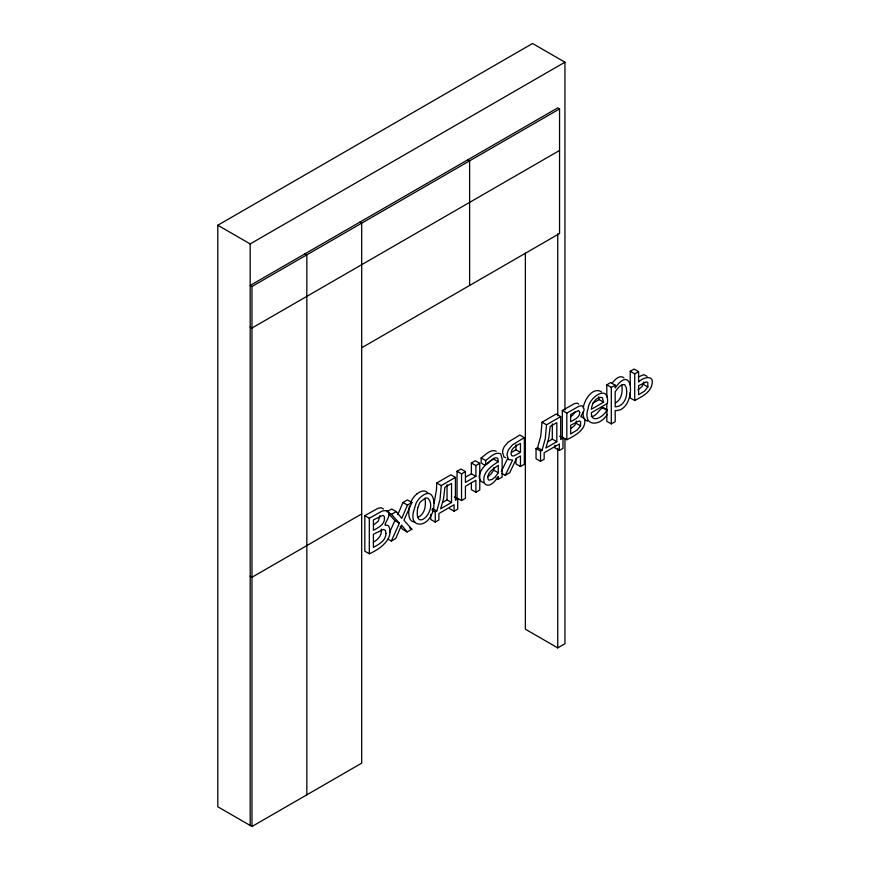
<?xml version="1.0" encoding="UTF-8"?>
<svg xmlns="http://www.w3.org/2000/svg" width="870" height="870" viewBox="0 0 870 870"><rect width="100%" height="100%" fill="white"/><g stroke="black" fill="none" stroke-linecap="round" stroke-linejoin="round"><path stroke-width="1.3" d="M449.605 508.635L454.096 511.223L457.718 509.135L457.718 498.923L455.423 500.25L455.423 477.402L450.921 474.803L436.762 482.98L436.446 489.995L434.087 503.077M455.423 477.402L441.264 485.58L440.013 499.413L436.794 510.994L435.261 511.886L431.89 509.94M562.988 438.143L560.693 439.47L560.693 416.621L556.202 414.022L542.032 422.2L540.781 436.044L537.573 447.626L536.04 448.507L536.04 458.729L540.542 461.317L544.152 459.229L544.152 452.759L559.366 443.983L559.366 450.442L562.988 448.354L562.988 438.143L559.617 436.196M560.693 416.621L546.534 424.799L545.283 438.632L542.064 450.225L540.542 451.106L536.04 448.507M379.994 515.562L378.276 521.141L373.556 525.034M637.982 389.825L642.082 386.541L643.691 381.984M647.802 386.965L647.824 382.659L646.638 381.854L638.591 385.66L638.591 394.73L644.616 391.054L647.802 386.965L643.311 384.366M570.611 428.725L574.765 425.43L576.418 420.971M580.518 425.865L580.573 421.58L579.072 420.971L570.655 425.234L570.655 433.956L577.278 429.943L580.518 425.865L576.027 423.277M409.498 506.122C408.487 511.353 407.367 521.554 414.827 522.109M583.302 407.856C584.118 400.102 592.731 386.41 601.409 391.837M574.95 411.978L572.656 415.251L570.633 416.578M397.797 514.551L402.984 502.479L407.41 499.924L411.901 502.523L403.919 520.26L411.901 529.188L407.127 531.951L402.625 529.351L400.233 526.415M411.901 502.523L407.475 505.078L401.766 518.357L396.209 511.582L391.717 508.983L386.933 511.745M389.532 532.505L394.871 520.597L388.705 513.713M387.976 539.106L391.348 541.053L399.373 523.196L391.435 514.344L388.063 512.397M410.803 502.284L411.63 500.446A13.017 7.515 -60 0 1 416.915 493.932M501.305 471.54L507.58 458.62M501.849 473.367L505.231 475.314L512.647 460.045L508.439 459.556L507.112 455.151A8.298 4.796 -60 0 1 508.743 449.355L512.506 444.842L524.327 437.61L524.327 464.275L520.445 466.527L515.943 463.928L515.943 458.642M493.779 467.69L493.779 470.159L490.995 474.03L487.668 476.869M498.282 472.758L495.487 476.619L492.159 479.468L488.896 480.175L488.059 479.218C486.482 472.508 493.714 468.549 498.282 465.352L498.282 472.758L493.779 470.159M606.945 410.064C604.443 416.132 590.947 424.69 591.372 412.706L607.38 403.462C609.805 383.115 588.707 397.242 588.163 408.4C582.258 426.082 598.897 427.333 606.945 414.957L606.945 410.064C600.376 402.658 598.386 416.817 591.317 416.502M612.219 383.094C614.688 379.777 619.657 374.415 623.953 377.787M496.03 478.021L498.282 479.316L498.282 476.477C495.922 480.653 488.592 489.277 484.329 483.046C481.469 473.4 491.006 466.015 498.282 461.774L497.868 458.61L496.705 457.783C490.212 457.305 487.156 469.767 481.153 462.481L481.153 457.924C485.362 455.053 490.691 448.648 496.248 451.236M485.645 465.08L485.645 460.524C489.853 457.642 495.193 451.247 500.739 453.825L502.142 458.849L502.142 477.086L498.282 479.316M615.797 402.767C621.724 399.254 622.768 391.435 621.854 385.192M416.915 493.932C419.808 491.485 425.158 489.136 427.844 493.105M493.779 458.316L493.779 459.175C486.123 461.578 472.073 477.902 483.568 482.741M373.295 542.184C378.102 539.813 382.332 534.778 381.31 529.112M359.897 222.111L361.692 223.155L361.692 763.153L251.974 826.5L217.804 806.773L217.804 225.232L532.571 43.5L564.945 62.194L564.945 410.031M217.804 225.232L250.179 243.926L564.945 62.194M559.551 108.924L557.746 107.88L250.179 285.458L251.974 286.502L559.551 108.924L559.551 233.541L361.692 347.772M559.551 150.466L251.974 328.033L250.179 327M361.692 513.92L251.974 577.267L250.179 576.234M364.813 515.638L369.315 518.237L382.408 510.918L386.998 510.636C394.099 514.072 380.375 527.329 386.867 525.121L388.683 525.991C394.654 538.824 379.429 549.438 369.315 553.777L364.813 551.178L364.813 515.638L377.917 508.33L381.071 507.688L383.485 508.972M471.388 462.981L475.281 460.741L479.772 463.34L479.772 490.006L475.89 492.246L475.89 480.24L465.428 486.276L465.428 498.292L461.546 500.533L457.044 497.934L457.044 471.268L460.926 469.028L465.428 471.616L465.428 482.415L475.89 476.368L475.89 465.58L471.388 462.981L471.388 473.78L465.58 477.13M562.314 410.488L566.816 413.087L579.007 406.225L581.345 405.79A6.025 3.48 -60 0 1 583.585 407.921C586.228 411.031 577.756 417.774 582.226 417.1L584.607 419.025C586.706 429.802 574.548 435.761 566.816 439.752L562.314 437.153L562.314 410.488L574.515 403.626L576.854 403.201A6.025 3.48 -60 0 1 578.648 404.191M606.814 396.97L606.814 384.801L610.696 382.561L615.188 385.16L615.188 387.944C635.198 359.506 635.948 412.195 615.188 410.488L615.188 421.656L611.305 423.897L606.814 421.308L606.814 414.544M630.217 384.627L630.217 371.294L634.1 369.043L638.591 371.642L638.591 382.028C642.723 377.341 654.37 374.263 652.032 384.138C650.477 392.783 641.516 396.753 634.708 400.559L630.217 397.96L630.217 392.62M391.435 514.344L396.209 511.582M457.044 471.268L461.546 473.867L465.428 471.616M475.89 465.58L479.772 463.34M606.814 384.801L611.305 387.4L615.188 385.16M630.217 371.294L634.708 373.882L638.591 371.642M592.437 403.462L599.093 399.613L603.595 402.212L591.372 409.27C591.654 404.071 596.2 395.872 602.268 397.633L603.595 402.212M511.854 452.182L515.943 449.823L520.445 452.411L520.445 443.439C516.062 445.614 509.744 449.04 511.353 454.977L512.299 455.945L514.061 455.869L520.445 452.411M442.667 502.414L447.039 499.891L451.53 502.49L451.53 483.415L444.918 487.233L443.504 498.945L440.622 508.787L451.53 502.49M547.948 441.634L552.309 439.111L556.811 441.71L556.811 422.635L550.188 426.452L548.774 438.175L545.892 448.006L556.811 441.71M391.348 541.053L395.752 538.508L401.527 525.11L407.127 531.951M505.231 475.314L509.755 472.693L516.595 458.175L520.445 455.945L520.445 466.527M430.77 514.398L430.77 519.499L435.261 522.098L438.882 520.01L438.882 513.539L454.096 504.752L454.096 511.223M525.371 253.17L525.371 629.195L557.746 647.889L564.945 643.735L564.945 438.567M638.395 376.949L643.876 374.633L647.106 376.384M417.698 517.367C424.919 514.507 426.202 505.339 425.006 498.597M587.663 421.123C583.607 420.319 582.922 415.512 582.933 412.075M505.666 457.663L503.947 456.967L502.61 452.552A8.298 4.796 -60 0 1 504.252 446.756L508.004 442.243L519.836 435.022L524.327 437.61M467.821 159.808L469.615 160.841L469.615 285.458M602.214 407.606L606.716 410.194M305.033 253.79L306.838 254.823L306.838 794.832M542.032 422.2L546.534 424.799M559.366 450.442L554.875 447.854L554.875 445.266M537.573 447.626L542.064 450.225M493.779 459.175L498.282 461.774M481.153 457.924L485.645 460.524M471.388 473.78L475.89 476.368M475.89 492.246L471.388 489.647L471.388 482.98M436.762 482.98L441.264 485.58M454.347 496.977L457.718 498.923M432.292 508.406L436.794 510.994M402.984 502.479L407.475 505.078M409.65 527.894L411.901 529.188M394.871 520.597L399.373 523.196M598.723 396.709L599.093 399.613M634.708 373.882L634.708 400.559M611.305 387.4L611.305 423.897M606.814 403.734L606.814 410.488M566.816 413.087L566.816 439.752M557.746 233.856L557.746 415.762M557.746 448.344L557.746 647.889M552.309 423.853L552.309 439.111M540.542 451.106L540.542 461.317M515.943 444.69L515.943 449.823M461.546 473.867L461.546 500.533M447.039 484.633L447.039 499.891M435.261 511.886L435.261 522.098M369.315 518.237L369.315 553.777M251.974 286.502L251.974 826.5M250.179 243.926L250.179 825.467M413.467 511.81C409.563 528.014 426.224 527.263 431.107 515.181C436.414 507.536 434.924 485.406 421.406 496.52A13.017 7.515 -60 0 0 416.132 503.045L413.467 511.81M385.932 533.462C385.986 540.607 378.841 544.435 373.404 547.382L373.404 534.256L383.431 529.395L385.443 530.439L385.932 533.462M417.709 508.004C413.62 534.213 438.328 510.494 428.279 498.717A7.395 4.263 -60 0 0 425.049 498.216L419.851 502.479L417.709 508.004M626.672 391.663C627.096 398.525 622.866 406.725 615.188 406.834L615.188 391.717C617.493 388.912 620.31 383.713 624.682 384.627L626.356 387.792L626.672 391.663M384.486 518.161C384.801 524.621 378.146 527.677 373.404 530.308L373.404 519.901L382.92 515.344L384.116 516.138L384.486 518.161M579.735 412.456C579.909 417.578 574.233 419.568 570.655 421.754L570.655 414.446L578.583 410.499L579.735 412.456"/></g></svg>
